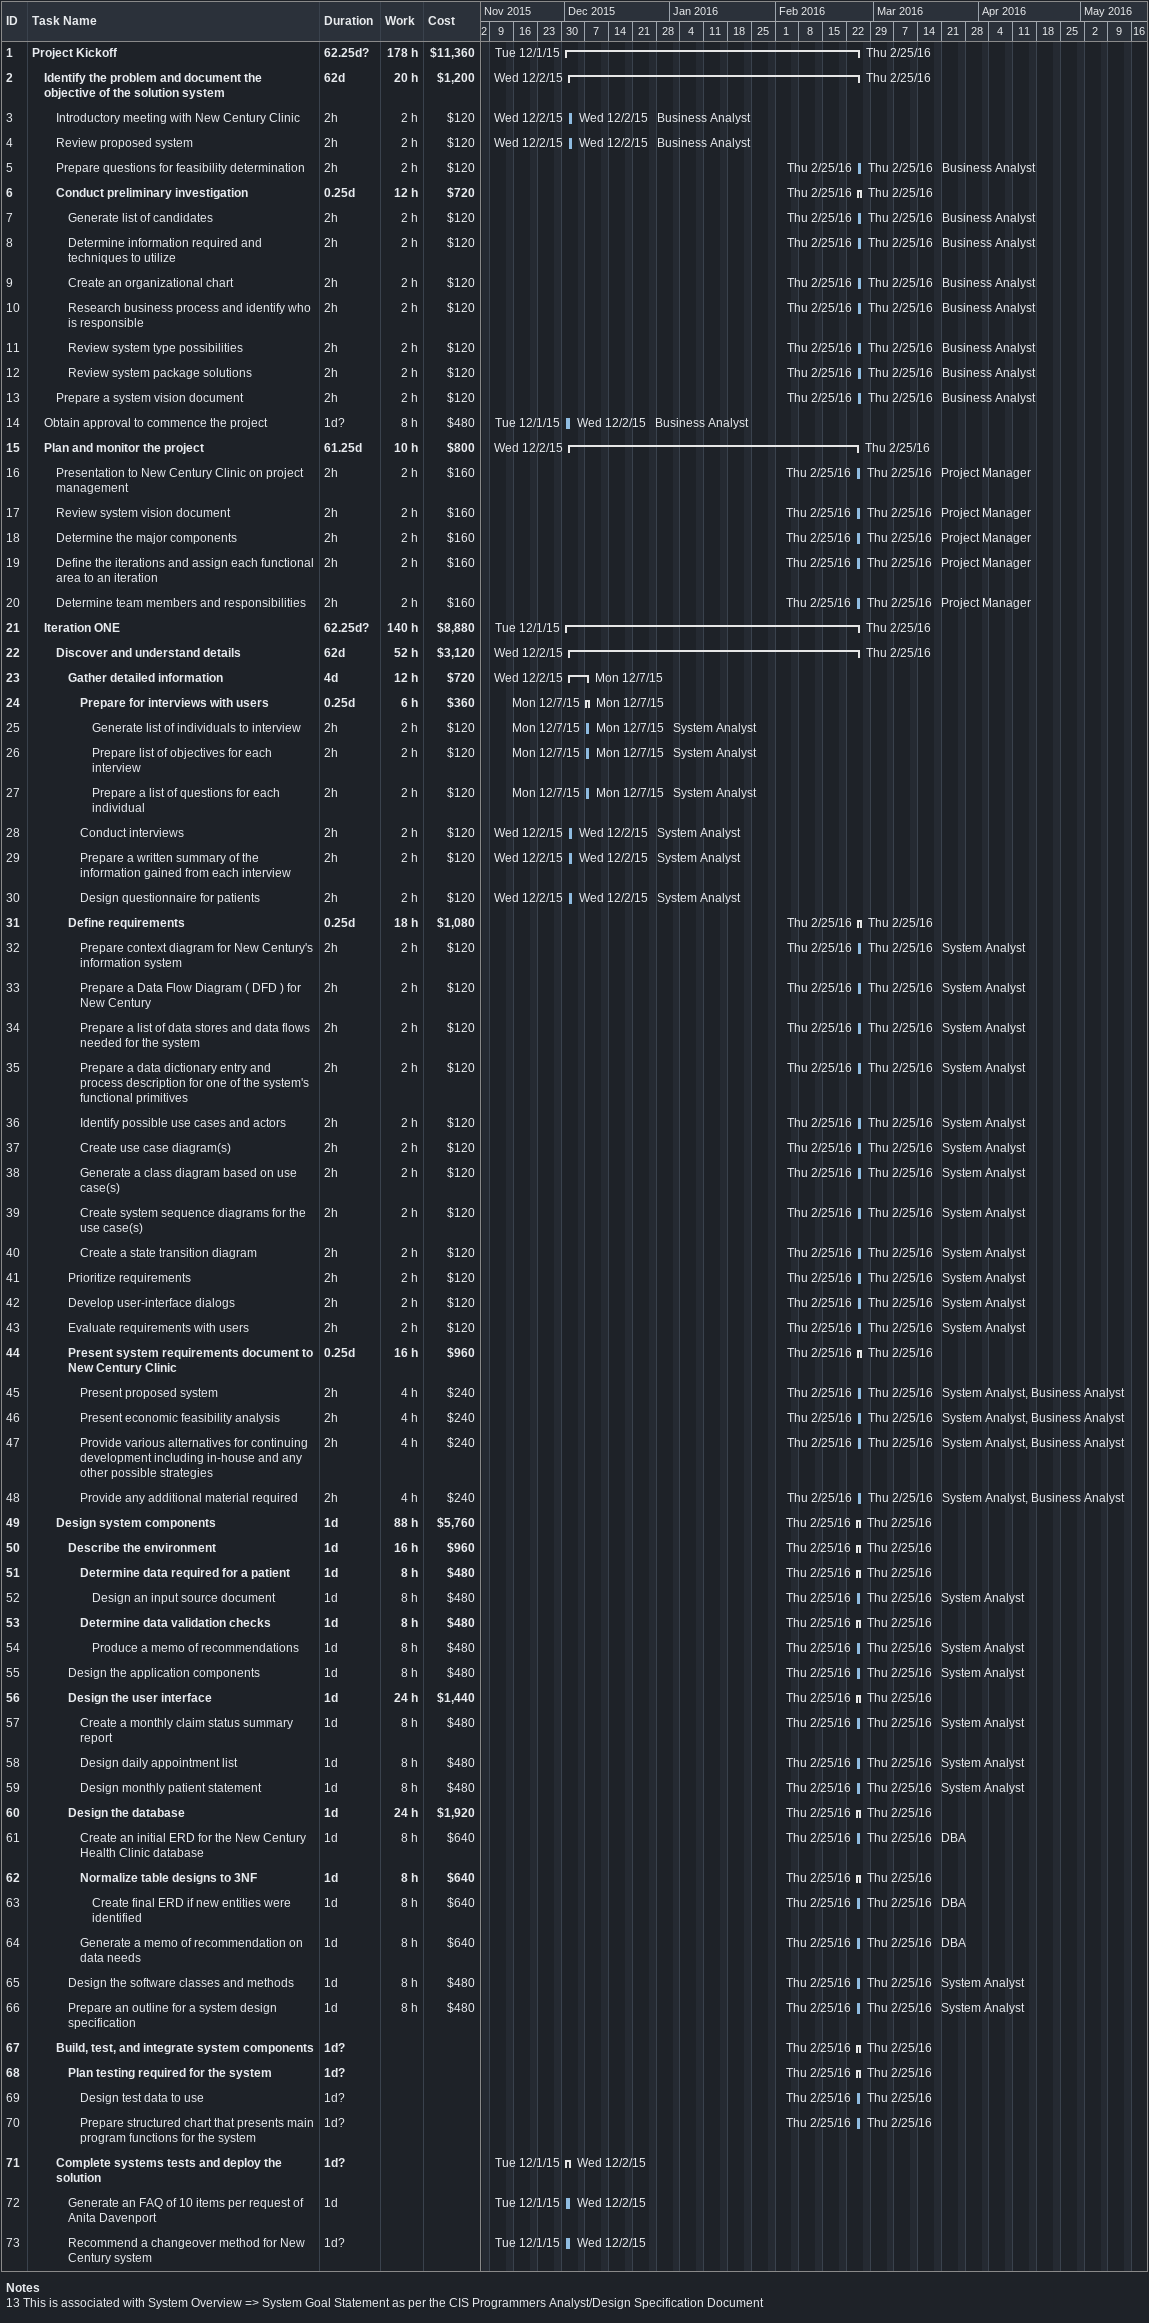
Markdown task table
| ID | Level | Task | Duration | Start | Finish | Resources | Work (h) | Cost ($) |
|---|---|---|---|---|---|---|---|---|
| 1 | 1 | **Project Kickoff** | 62.25d? | 2015-12-01 | 2016-02-25 |  | 178 | 11360 |
| 2 | 2 | **Identify the problem and document the objective of the solution system** | 62d | 2015-12-02 | 2016-02-25 |  | 20 | 1200 |
| 3 | 3 | Introductory meeting with New Century Clinic | 2h | 2015-12-02 | 2015-12-02 | Business Analyst | 2 | 120 |
| 4 | 3 | Review proposed system | 2h | 2015-12-02 | 2015-12-02 | Business Analyst | 2 | 120 |
| 5 | 3 | Prepare questions for feasibility determination | 2h | 2016-02-25 | 2016-02-25 | Business Analyst | 2 | 120 |
| 6 | 3 | **Conduct preliminary investigation** | 0.25d | 2016-02-25 | 2016-02-25 |  | 12 | 720 |
| 7 | 4 | Generate list of candidates | 2h | 2016-02-25 | 2016-02-25 | Business Analyst | 2 | 120 |
| 8 | 4 | Determine information required and techniques to utilize | 2h | 2016-02-25 | 2016-02-25 | Business Analyst | 2 | 120 |
| 9 | 4 | Create an organizational chart | 2h | 2016-02-25 | 2016-02-25 | Business Analyst | 2 | 120 |
| 10 | 4 | Research business process and identify who is responsible | 2h | 2016-02-25 | 2016-02-25 | Business Analyst | 2 | 120 |
| 11 | 4 | Review system type possibilities | 2h | 2016-02-25 | 2016-02-25 | Business Analyst | 2 | 120 |
| 12 | 4 | Review system package solutions | 2h | 2016-02-25 | 2016-02-25 | Business Analyst | 2 | 120 |
| 13 | 3 | Prepare a system vision document | 2h | 2016-02-25 | 2016-02-25 | Business Analyst | 2 | 120 |
| 14 | 2 | Obtain approval to commence the project | 1d? | 2015-12-01 | 2015-12-02 | Business Analyst | 8 | 480 |
| 15 | 2 | **Plan and monitor the project** | 61.25d | 2015-12-02 | 2016-02-25 |  | 10 | 800 |
| 16 | 3 | Presentation to New Century Clinic on project management | 2h | 2016-02-25 | 2016-02-25 | Project Manager | 2 | 160 |
| 17 | 3 | Review system vision document | 2h | 2016-02-25 | 2016-02-25 | Project Manager | 2 | 160 |
| 18 | 3 | Determine the major components | 2h | 2016-02-25 | 2016-02-25 | Project Manager | 2 | 160 |
| 19 | 3 | Define the iterations and assign each functional area to an iteration | 2h | 2016-02-25 | 2016-02-25 | Project Manager | 2 | 160 |
| 20 | 3 | Determine team members and responsibilities | 2h | 2016-02-25 | 2016-02-25 | Project Manager | 2 | 160 |
| 21 | 2 | **Iteration ONE** | 62.25d? | 2015-12-01 | 2016-02-25 |  | 140 | 8880 |
| 22 | 3 | **Discover and understand details** | 62d | 2015-12-02 | 2016-02-25 |  | 52 | 3120 |
| 23 | 4 | **Gather detailed information** | 4d | 2015-12-02 | 2015-12-07 |  | 12 | 720 |
| 24 | 5 | **Prepare for interviews with users** | 0.25d | 2015-12-07 | 2015-12-07 |  | 6 | 360 |
| 25 | 6 | Generate list of individuals to interview | 2h | 2015-12-07 | 2015-12-07 | System Analyst | 2 | 120 |
| 26 | 6 | Prepare list of objectives for each interview | 2h | 2015-12-07 | 2015-12-07 | System Analyst | 2 | 120 |
| 27 | 6 | Prepare a list of questions for each individual | 2h | 2015-12-07 | 2015-12-07 | System Analyst | 2 | 120 |
| 28 | 5 | Conduct interviews | 2h | 2015-12-02 | 2015-12-02 | System Analyst | 2 | 120 |
| 29 | 5 | Prepare a written summary of the information gained from each interview | 2h | 2015-12-02 | 2015-12-02 | System Analyst | 2 | 120 |
| 30 | 5 | Design questionnaire for patients | 2h | 2015-12-02 | 2015-12-02 | System Analyst | 2 | 120 |
| 31 | 4 | **Define requirements** | 0.25d | 2016-02-25 | 2016-02-25 |  | 18 | 1080 |
| 32 | 5 | Prepare context diagram for New Century's information system | 2h | 2016-02-25 | 2016-02-25 | System Analyst | 2 | 120 |
| 33 | 5 | Prepare a Data Flow Diagram ( DFD ) for New Century | 2h | 2016-02-25 | 2016-02-25 | System Analyst | 2 | 120 |
| 34 | 5 | Prepare a list of data stores and data flows needed for the system | 2h | 2016-02-25 | 2016-02-25 | System Analyst | 2 | 120 |
| 35 | 5 | Prepare a data dictionary entry and process description for one of the system's functional primitives | 2h | 2016-02-25 | 2016-02-25 | System Analyst | 2 | 120 |
| 36 | 5 | Identify possible use cases and actors | 2h | 2016-02-25 | 2016-02-25 | System Analyst | 2 | 120 |
| 37 | 5 | Create use case diagram(s) | 2h | 2016-02-25 | 2016-02-25 | System Analyst | 2 | 120 |
| 38 | 5 | Generate a class diagram based on use case(s) | 2h | 2016-02-25 | 2016-02-25 | System Analyst | 2 | 120 |
| 39 | 5 | Create system sequence diagrams for the use case(s) | 2h | 2016-02-25 | 2016-02-25 | System Analyst | 2 | 120 |
| 40 | 5 | Create a state transition diagram | 2h | 2016-02-25 | 2016-02-25 | System Analyst | 2 | 120 |
| 41 | 4 | Prioritize requirements | 2h | 2016-02-25 | 2016-02-25 | System Analyst | 2 | 120 |
| 42 | 4 | Develop user-interface dialogs | 2h | 2016-02-25 | 2016-02-25 | System Analyst | 2 | 120 |
| 43 | 4 | Evaluate requirements with users | 2h | 2016-02-25 | 2016-02-25 | System Analyst | 2 | 120 |
| 44 | 4 | **Present system requirements document to New Century Clinic** | 0.25d | 2016-02-25 | 2016-02-25 |  | 16 | 960 |
| 45 | 5 | Present proposed system | 2h | 2016-02-25 | 2016-02-25 | System Analyst, Business Analyst | 4 | 240 |
| 46 | 5 | Present economic feasibility analysis | 2h | 2016-02-25 | 2016-02-25 | System Analyst, Business Analyst | 4 | 240 |
| 47 | 5 | Provide various alternatives for continuing development including in-house and any other possible strategies | 2h | 2016-02-25 | 2016-02-25 | System Analyst, Business Analyst | 4 | 240 |
| 48 | 5 | Provide any additional material required | 2h | 2016-02-25 | 2016-02-25 | System Analyst, Business Analyst | 4 | 240 |
| 49 | 3 | **Design system components** | 1d | 2016-02-25 | 2016-02-25 |  | 88 | 5760 |
| 50 | 4 | **Describe the environment** | 1d | 2016-02-25 | 2016-02-25 |  | 16 | 960 |
| 51 | 5 | **Determine data required for a patient** | 1d | 2016-02-25 | 2016-02-25 |  | 8 | 480 |
| 52 | 6 | Design an input source document | 1d | 2016-02-25 | 2016-02-25 | System Analyst | 8 | 480 |
| 53 | 5 | **Determine data validation checks** | 1d | 2016-02-25 | 2016-02-25 |  | 8 | 480 |
| 54 | 6 | Produce a memo of recommendations | 1d | 2016-02-25 | 2016-02-25 | System Analyst | 8 | 480 |
| 55 | 4 | Design the application components | 1d | 2016-02-25 | 2016-02-25 | System Analyst | 8 | 480 |
| 56 | 4 | **Design the user interface** | 1d | 2016-02-25 | 2016-02-25 |  | 24 | 1440 |
| 57 | 5 | Create a monthly claim status summary report | 1d | 2016-02-25 | 2016-02-25 | System Analyst | 8 | 480 |
| 58 | 5 | Design daily appointment list | 1d | 2016-02-25 | 2016-02-25 | System Analyst | 8 | 480 |
| 59 | 5 | Design monthly patient statement | 1d | 2016-02-25 | 2016-02-25 | System Analyst | 8 | 480 |
| 60 | 4 | **Design the database** | 1d | 2016-02-25 | 2016-02-25 |  | 24 | 1920 |
| 61 | 5 | Create an initial ERD for the New Century Health Clinic database | 1d | 2016-02-25 | 2016-02-25 | DBA | 8 | 640 |
| 62 | 5 | **Normalize table designs to 3NF** | 1d | 2016-02-25 | 2016-02-25 |  | 8 | 640 |
| 63 | 6 | Create final ERD if new entities were identified | 1d | 2016-02-25 | 2016-02-25 | DBA | 8 | 640 |
| 64 | 5 | Generate a memo of recommendation on data needs | 1d | 2016-02-25 | 2016-02-25 | DBA | 8 | 640 |
| 65 | 4 | Design the software classes and methods | 1d | 2016-02-25 | 2016-02-25 | System Analyst | 8 | 480 |
| 66 | 4 | Prepare an outline for a system design specification | 1d | 2016-02-25 | 2016-02-25 | System Analyst | 8 | 480 |
| 67 | 3 | **Build, test, and integrate system components** | 1d? | 2016-02-25 | 2016-02-25 |  |  |  |
| 68 | 4 | **Plan testing required for the system** | 1d? | 2016-02-25 | 2016-02-25 |  |  |  |
| 69 | 5 | Design test data to use | 1d? | 2016-02-25 | 2016-02-25 |  |  |  |
| 70 | 5 | Prepare structured chart that presents main program functions for the system | 1d? | 2016-02-25 | 2016-02-25 |  |  |  |
| 71 | 3 | **Complete systems tests and deploy the solution** | 1d? | 2015-12-01 | 2015-12-02 |  |  |  |
| 72 | 4 | Generate an FAQ of 10 items per request of Anita Davenport | 1d | 2015-12-01 | 2015-12-02 |  |  |  |
| 73 | 4 | Recommend a changeover method for New Century system | 1d? | 2015-12-01 | 2015-12-02 |  |  |  |

Notes
- 13: This is associated with System Overview => System Goal Statement as per the CIS Programmers Analyst/Design Specification Document
